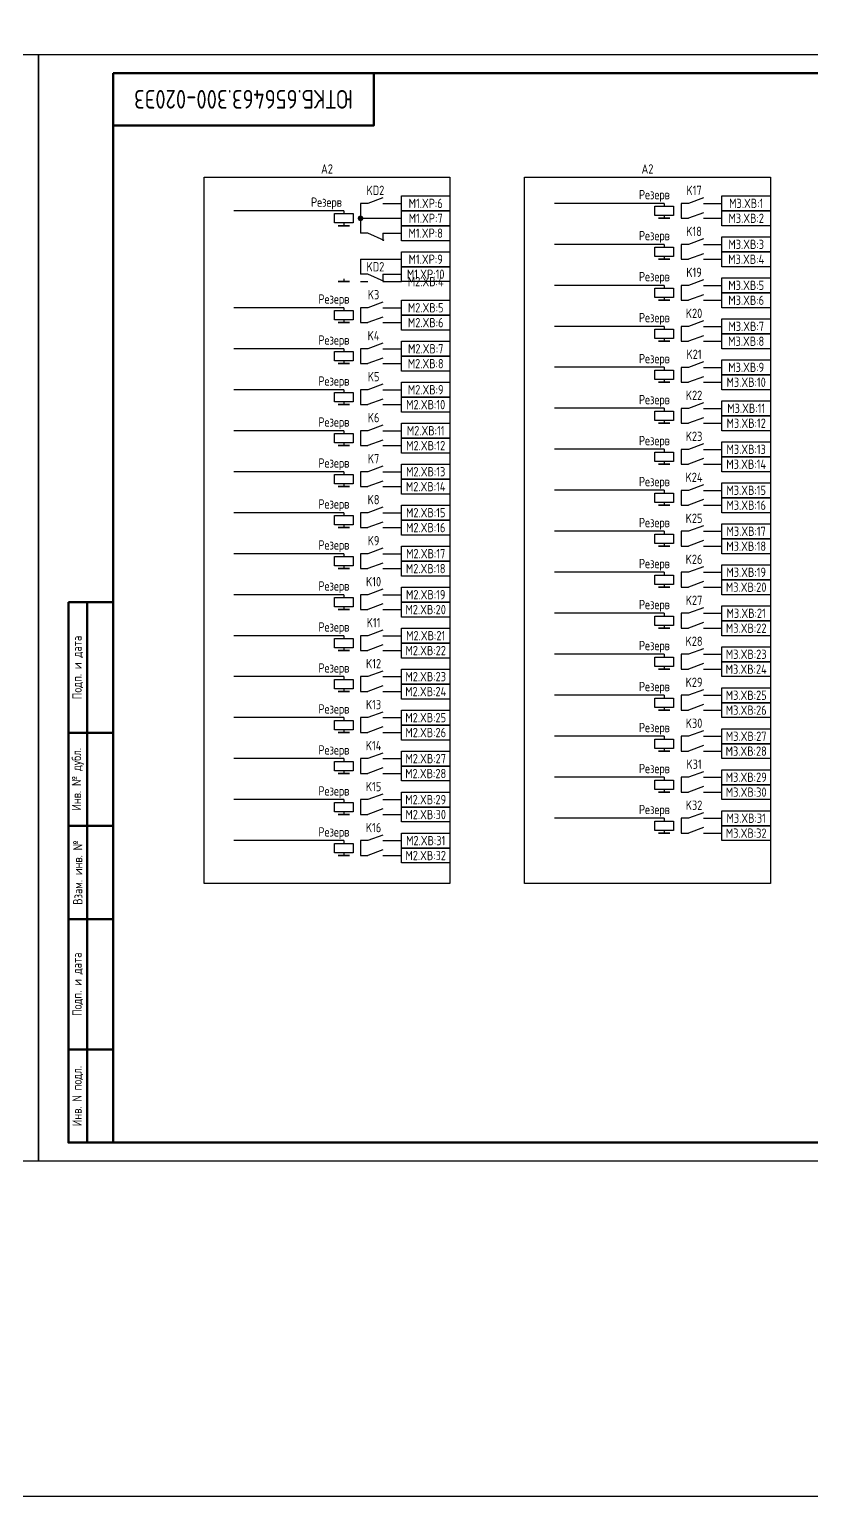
# Model space of a CAD drawing. Header units: millimetres. Extents: x -1117 to 5846, y -90 to 586.
# Drawn here: x 4197.5 to 4407.5, y -90 to 303.8 of the extents above; entities that cross this region are included whole.
import ezdxf

# ---------------------------------------------------------------- set-up
doc = ezdxf.new("R2010")
doc.units = ezdxf.units.MM
doc.styles.add('Gost_type_A', font='GOST_0.TTF')

# ---------------------------------------------------------------- blocks, each defined once
blk = doc.blocks.new('Формат_А3')
blk.add_lwpolyline([(-420, 297), (0, 297), (0, 0), (-420, 0)], close=True)
at = {"lineweight": 50}
blk.add_lwpolyline([(-400, 292), (-5, 292), (-5, 5), (-400, 5)], close=True, dxfattribs=at)
blk = doc.blocks.new('Штамп левый нижний')
at = {"lineweight": 50}
for points in [[(-12, 145), (-7, 145), (-7, 110), (-12, 110)], [(-7, 145), (0, 145), (0, 110), (-7, 110)], [(-12, 110), (-7, 110), (-7, 85), (-12, 85)], [(-7, 110), (0, 110), (0, 85), (-7, 85)], [(-12, 85), (-7, 85), (-7, 60), (-12, 60)], [(-7, 85), (0, 85), (0, 60), (-7, 60)], [(-12, 60), (-7, 60), (-7, 25), (-12, 25)], [(-7, 60), (0, 60), (0, 25), (-7, 25)], [(-12, 25), (-7, 25), (-7, 0), (-12, 0)], [(-7, 25), (0, 25), (0, 0), (-7, 0)]]:
    blk.add_lwpolyline(points, close=True, dxfattribs=at)
at = {"char_height": 2.5, "attachment_point": 5, "rotation": 90, "style": 'Gost_type_A'}
for s, insert, width in [('Подп. и дата', (-9.5, 127.5), 35), ('Инв. № дубл.', (-9.5, 97.5), 25), ('Взам. инв. №', (-9.5, 72.5), 25), ('Подп. и дата', (-9.5, 42.5), 35), ('Инв. N подл.', (-9.5, 12.5), 25)]:
    blk.add_mtext(s, dxfattribs=dict(at, insert=insert, width=width))
blk = doc.blocks.new('Штамп угловой верхний')
at = {"lineweight": 50}
blk.add_lwpolyline([(0, 0), (70, 0), (70, -14), (0, -14)], close=True, dxfattribs=at)
blk = doc.blocks.new('POINT')
at = {"const_width": 0.75}
blk.add_lwpolyline([(-0.375, 0, 1), (0.375, 0, 1)], format="xyb", close=True, dxfattribs=at)

msp = doc.modelspace()

# ---------------------------------------------------------------- linework, layer by layer
at = {"ltscale": 1.08}
for p, q in [((4288.4, 257.05), (4286.4, 257.05)), ((4286.4, 257.05), (4286.4, 249.05)), ((4292.4, 257.05), (4297.4, 257.05)), ((4374.43, 257.05), (4372.43, 257.05)), ((4372.43, 257.05), (4372.43, 253.05)), ((4378.43, 257.05), (4383.43, 257.05)), ((4286.4, 253.05), (4297.4, 253.05)), ((4372.43, 253.05), (4374.43, 253.05)), ((4378.43, 253.05), (4383.43, 253.05)), ((4288.4, 249.05), (4286.4, 249.05)), ((4292.4, 249.05), (4297.4, 249.05)), ((4374.43, 246.05), (4372.43, 246.05)), ((4372.43, 246.05), (4372.43, 242.05)), ((4378.43, 246.05), (4383.43, 246.05)), ((4286.4, 242.05), (4297.4, 242.05)), ((4372.43, 242.05), (4374.43, 242.05)), ((4378.43, 242.05), (4383.43, 242.05)), ((4288.4, 238.05), (4286.4, 238.05)), ((4292.4, 238.05), (4297.4, 238.05)), ((4286.4, 236.05), (4288.4, 236.05)), ((4292.4, 236.05), (4297.4, 236.05)), ((4374.43, 235.05), (4372.43, 235.05)), ((4372.43, 235.05), (4372.43, 231.05)), ((4378.43, 235.05), (4383.43, 235.05)), ((4288.4, 229.05), (4286.4, 229.05)), ((4286.4, 229.05), (4286.4, 225.05)), ((4292.4, 229.05), (4297.4, 229.05)), ((4372.43, 231.05), (4374.43, 231.05)), ((4378.43, 231.05), (4383.43, 231.05)), ((4286.4, 225.05), (4288.4, 225.05)), ((4292.4, 225.05), (4297.4, 225.05)), ((4374.43, 224.05), (4372.43, 224.05)), ((4372.43, 224.05), (4372.43, 220.05)), ((4378.43, 224.05), (4383.43, 224.05)), ((4288.4, 218.05), (4286.4, 218.05)), ((4286.4, 218.05), (4286.4, 214.05)), ((4292.4, 218.05), (4297.4, 218.05)), ((4372.43, 220.05), (4374.43, 220.05)), ((4378.43, 220.05), (4383.43, 220.05)), ((4286.4, 214.05), (4288.4, 214.05)), ((4292.4, 214.05), (4297.4, 214.05)), ((4374.43, 213.05), (4372.43, 213.05)), ((4372.43, 213.05), (4372.43, 209.05)), ((4378.43, 213.05), (4383.43, 213.05)), ((4372.43, 209.05), (4374.43, 209.05)), ((4378.43, 209.05), (4383.43, 209.05)), ((4288.4, 207.05), (4286.4, 207.05)), ((4286.4, 207.05), (4286.4, 203.05)), ((4292.4, 207.05), (4297.4, 207.05)), ((4286.4, 203.05), (4288.4, 203.05)), ((4292.4, 203.05), (4297.4, 203.05)), ((4374.43, 202.05), (4372.43, 202.05)), ((4372.43, 202.05), (4372.43, 198.05)), ((4378.43, 202.05), (4383.43, 202.05)), ((4372.43, 198.05), (4374.43, 198.05)), ((4378.43, 198.05), (4383.43, 198.05)), ((4288.4, 196.05), (4286.4, 196.05)), ((4286.4, 196.05), (4286.4, 192.05)), ((4292.4, 196.05), (4297.4, 196.05)), ((4286.4, 192.05), (4288.4, 192.05)), ((4292.4, 192.05), (4297.4, 192.05)), ((4374.43, 191.05), (4372.43, 191.05)), ((4372.43, 191.05), (4372.43, 187.05)), ((4378.43, 191.05), (4383.43, 191.05)), ((4372.43, 187.05), (4374.43, 187.05)), ((4378.43, 187.05), (4383.43, 187.05)), ((4288.4, 185.05), (4286.4, 185.05)), ((4286.4, 185.05), (4286.4, 181.05)), ((4292.4, 185.05), (4297.4, 185.05)), ((4286.4, 181.05), (4288.4, 181.05)), ((4292.4, 181.05), (4297.4, 181.05)), ((4374.43, 180.05), (4372.43, 180.05)), ((4372.43, 180.05), (4372.43, 176.05)), ((4378.43, 180.05), (4383.43, 180.05)), ((4288.4, 174.05), (4286.4, 174.05)), ((4286.4, 174.05), (4286.4, 170.05)), ((4292.4, 174.05), (4297.4, 174.05)), ((4372.43, 176.05), (4374.43, 176.05)), ((4378.43, 176.05), (4383.43, 176.05)), ((4286.4, 170.05), (4288.4, 170.05)), ((4292.4, 170.05), (4297.4, 170.05)), ((4374.43, 169.05), (4372.43, 169.05)), ((4372.43, 169.05), (4372.43, 165.05)), ((4378.43, 169.05), (4383.43, 169.05)), ((4288.4, 163.05), (4286.4, 163.05)), ((4286.4, 163.05), (4286.4, 159.05)), ((4292.4, 163.05), (4297.4, 163.05)), ((4372.43, 165.05), (4374.43, 165.05)), ((4378.43, 165.05), (4383.43, 165.05)), ((4286.4, 159.05), (4288.4, 159.05)), ((4292.4, 159.05), (4297.4, 159.05)), ((4374.43, 158.05), (4372.43, 158.05)), ((4372.43, 158.05), (4372.43, 154.05)), ((4378.43, 158.05), (4383.43, 158.05)), ((4372.43, 154.05), (4374.43, 154.05)), ((4378.43, 154.05), (4383.43, 154.05)), ((4288.4, 152.05), (4286.4, 152.05)), ((4286.4, 152.05), (4286.4, 148.05)), ((4292.4, 152.05), (4297.4, 152.05)), ((4286.4, 148.05), (4288.4, 148.05)), ((4292.4, 148.05), (4297.4, 148.05)), ((4374.43, 147.05), (4372.43, 147.05)), ((4372.43, 147.05), (4372.43, 143.05)), ((4378.43, 147.05), (4383.43, 147.05)), ((4372.43, 143.05), (4374.43, 143.05)), ((4378.43, 143.05), (4383.43, 143.05)), ((4288.4, 141.05), (4286.4, 141.05)), ((4286.4, 141.05), (4286.4, 137.05)), ((4292.4, 141.05), (4297.4, 141.05)), ((4286.4, 137.05), (4288.4, 137.05)), ((4292.4, 137.05), (4297.4, 137.05)), ((4374.43, 136.05), (4372.43, 136.05)), ((4372.43, 136.05), (4372.43, 132.05)), ((4378.43, 136.05), (4383.43, 136.05)), ((4288.4, 130.05), (4286.4, 130.05)), ((4286.4, 130.05), (4286.4, 126.05)), ((4292.4, 130.05), (4297.4, 130.05)), ((4372.43, 132.05), (4374.43, 132.05)), ((4378.43, 132.05), (4383.43, 132.05)), ((4286.4, 126.05), (4288.4, 126.05)), ((4292.4, 126.05), (4297.4, 126.05)), ((4374.43, 125.05), (4372.43, 125.05)), ((4372.43, 125.05), (4372.43, 121.05)), ((4378.43, 125.05), (4383.43, 125.05)), ((4288.4, 119.05), (4286.4, 119.05)), ((4286.4, 119.05), (4286.4, 115.05)), ((4292.4, 119.05), (4297.4, 119.05)), ((4372.43, 121.05), (4374.43, 121.05)), ((4378.43, 121.05), (4383.43, 121.05)), ((4286.4, 115.05), (4288.4, 115.05)), ((4292.4, 115.05), (4297.4, 115.05)), ((4374.43, 114.05), (4372.43, 114.05)), ((4372.43, 114.05), (4372.43, 110.05)), ((4378.43, 114.05), (4383.43, 114.05)), ((4288.4, 108.05), (4286.4, 108.05)), ((4286.4, 108.05), (4286.4, 104.05)), ((4292.4, 108.05), (4297.4, 108.05)), ((4372.43, 110.05), (4374.43, 110.05)), ((4378.43, 110.05), (4383.43, 110.05)), ((4286.4, 104.05), (4288.4, 104.05)), ((4292.4, 104.05), (4297.4, 104.05)), ((4374.43, 103.05), (4372.43, 103.05)), ((4372.43, 103.05), (4372.43, 99.05)), ((4378.43, 103.05), (4383.43, 103.05)), ((4372.43, 99.05), (4374.43, 99.05)), ((4378.43, 99.05), (4383.43, 99.05)), ((4288.4, 97.05), (4286.4, 97.05)), ((4286.4, 97.05), (4286.4, 93.05)), ((4292.4, 97.05), (4297.4, 97.05)), ((4286.4, 93.05), (4288.4, 93.05)), ((4292.4, 93.05), (4297.4, 93.05)), ((4374.43, 92.05), (4372.43, 92.05)), ((4372.43, 92.05), (4372.43, 88.05)), ((4378.43, 92.05), (4383.43, 92.05)), ((4372.43, 88.05), (4374.43, 88.05)), ((4378.43, 88.05), (4383.43, 88.05)), ((4288.4, 86.05), (4286.4, 86.05)), ((4286.4, 86.05), (4286.4, 82.05)), ((4292.4, 86.05), (4297.4, 86.05)), ((4286.4, 82.05), (4288.4, 82.05)), ((4292.4, 82.05), (4297.4, 82.05))]:
    msp.add_line(p, q, dxfattribs=at)
at = {"ltscale": 4.32}
for p, q in [((4292.4, 258.55), (4288.4, 257.05)), ((4378.43, 258.55), (4374.43, 257.05)), ((4378.43, 254.55), (4374.43, 253.05)), ((4292.79, 247.06), (4288.4, 249.05)), ((4378.43, 247.55), (4374.43, 246.05)), ((4378.43, 243.55), (4374.43, 242.05)), ((4292.79, 236.06), (4288.4, 238.05)), ((4378.43, 236.55), (4374.43, 235.05)), ((4378.43, 232.55), (4374.43, 231.05)), ((4292.4, 230.55), (4288.4, 229.05)), ((4292.4, 226.55), (4288.4, 225.05)), ((4378.43, 225.55), (4374.43, 224.05)), ((4378.43, 221.55), (4374.43, 220.05)), ((4292.4, 219.55), (4288.4, 218.05)), ((4292.4, 215.55), (4288.4, 214.05)), ((4378.43, 214.55), (4374.43, 213.05)), ((4378.43, 210.55), (4374.43, 209.05)), ((4292.4, 208.55), (4288.4, 207.05)), ((4292.4, 204.55), (4288.4, 203.05)), ((4378.43, 203.55), (4374.43, 202.05)), ((4292.4, 197.55), (4288.4, 196.05)), ((4378.43, 199.55), (4374.43, 198.05)), ((4292.4, 193.55), (4288.4, 192.05)), ((4378.43, 192.55), (4374.43, 191.05)), ((4292.4, 186.55), (4288.4, 185.05)), ((4378.43, 188.55), (4374.43, 187.05)), ((4292.4, 182.55), (4288.4, 181.05)), ((4378.43, 181.55), (4374.43, 180.05)), ((4378.43, 177.55), (4374.43, 176.05)), ((4292.4, 175.55), (4288.4, 174.05)), ((4292.4, 171.55), (4288.4, 170.05)), ((4378.43, 170.55), (4374.43, 169.05)), ((4378.43, 166.55), (4374.43, 165.05)), ((4292.4, 164.55), (4288.4, 163.05)), ((4292.4, 160.55), (4288.4, 159.05)), ((4378.43, 159.55), (4374.43, 158.05)), ((4378.43, 155.55), (4374.43, 154.05)), ((4292.4, 153.55), (4288.4, 152.05)), ((4292.4, 149.55), (4288.4, 148.05)), ((4378.43, 148.55), (4374.43, 147.05)), ((4292.4, 142.55), (4288.4, 141.05)), ((4378.43, 144.55), (4374.43, 143.05)), ((4292.4, 138.55), (4288.4, 137.05)), ((4378.43, 137.55), (4374.43, 136.05)), ((4292.4, 131.55), (4288.4, 130.05)), ((4378.43, 133.55), (4374.43, 132.05)), ((4292.4, 127.55), (4288.4, 126.05)), ((4378.43, 126.55), (4374.43, 125.05)), ((4378.43, 122.55), (4374.43, 121.05)), ((4292.4, 120.55), (4288.4, 119.05)), ((4292.4, 116.55), (4288.4, 115.05)), ((4378.43, 115.55), (4374.43, 114.05)), ((4378.43, 111.55), (4374.43, 110.05)), ((4292.4, 109.55), (4288.4, 108.05)), ((4292.4, 105.55), (4288.4, 104.05)), ((4378.43, 104.55), (4374.43, 103.05)), ((4292.4, 98.55), (4288.4, 97.05)), ((4378.43, 100.55), (4374.43, 99.05)), ((4292.4, 94.55), (4288.4, 93.05)), ((4378.43, 93.55), (4374.43, 92.05)), ((4292.4, 87.55), (4288.4, 86.05)), ((4378.43, 89.55), (4374.43, 88.05)), ((4292.4, 83.55), (4288.4, 82.05))]:
    msp.add_line(p, q, dxfattribs=at)
for p, q in [((4367.93, 257.06), (4338.43, 257.06)), ((4367.93, 257.06), (4367.93, 256.3)), ((4281.9, 255.06), (4252.4, 255.06)), ((4281.9, 255.06), (4281.9, 254.3)), ((4367.93, 253.8), (4367.93, 253.05)), ((4281.9, 251.8), (4281.9, 251.05)), ((4292.4, 249.05), (4292.4, 247.05)), ((4367.93, 246.06), (4338.43, 246.06)), ((4367.93, 246.06), (4367.93, 245.3)), ((4286.4, 242.05), (4286.4, 238.05)), ((4367.93, 242.8), (4367.93, 242.05)), ((4281.9, 236.8), (4281.9, 236.05)), ((4292.4, 238.05), (4292.4, 236.05)), ((4367.93, 235.06), (4338.43, 235.06)), ((4367.93, 235.06), (4367.93, 234.3)), ((4281.9, 229.05), (4252.4, 229.05)), ((4281.9, 229.05), (4281.9, 228.3)), ((4367.93, 231.8), (4367.93, 231.05)), ((4281.9, 225.8), (4281.9, 225.05)), ((4367.93, 224.06), (4338.43, 224.06)), ((4367.93, 224.06), (4367.93, 223.3)), ((4367.93, 220.8), (4367.93, 220.05)), ((4281.9, 218.05), (4252.4, 218.05)), ((4281.9, 218.05), (4281.9, 217.3)), ((4281.9, 214.8), (4281.9, 214.05)), ((4367.93, 213.06), (4338.43, 213.06)), ((4367.93, 213.06), (4367.93, 212.3)), ((4367.93, 209.8), (4367.93, 209.05)), ((4281.9, 207.05), (4252.4, 207.05)), ((4281.9, 207.05), (4281.9, 206.3)), ((4281.9, 203.8), (4281.9, 203.05)), ((4367.93, 202.06), (4338.43, 202.06)), ((4367.93, 202.06), (4367.93, 201.3)), ((4367.93, 198.8), (4367.93, 198.05)), ((4281.9, 196.05), (4252.4, 196.05)), ((4281.9, 196.05), (4281.9, 195.3)), ((4281.9, 192.8), (4281.9, 192.05)), ((4367.93, 191.06), (4338.43, 191.06)), ((4367.93, 191.06), (4367.93, 190.3)), ((4367.93, 187.8), (4367.93, 187.05)), ((4281.9, 185.05), (4252.4, 185.05)), ((4281.9, 185.05), (4281.9, 184.3)), ((4281.9, 181.8), (4281.9, 181.05)), ((4367.93, 180.06), (4338.43, 180.06)), ((4367.93, 180.06), (4367.93, 179.3)), ((4281.9, 174.05), (4252.4, 174.05)), ((4281.9, 174.05), (4281.9, 173.3)), ((4367.93, 176.8), (4367.93, 176.05)), ((4281.9, 170.8), (4281.9, 170.05)), ((4367.93, 169.06), (4338.43, 169.06)), ((4367.93, 169.06), (4367.93, 168.3)), ((4367.93, 165.8), (4367.93, 165.05)), ((4281.9, 163.05), (4252.4, 163.05)), ((4281.9, 163.05), (4281.9, 162.3)), ((4281.9, 159.8), (4281.9, 159.05)), ((4367.93, 158.06), (4338.43, 158.06)), ((4367.93, 158.06), (4367.93, 157.3)), ((4367.93, 154.8), (4367.93, 154.05)), ((4281.9, 152.05), (4252.4, 152.05)), ((4281.9, 152.05), (4281.9, 151.3)), ((4281.9, 148.8), (4281.9, 148.05)), ((4367.93, 147.06), (4338.43, 147.06)), ((4367.93, 147.06), (4367.93, 146.3)), ((4367.93, 143.8), (4367.93, 143.05)), ((4281.9, 141.05), (4252.4, 141.05)), ((4281.9, 141.05), (4281.9, 140.3)), ((4281.9, 137.8), (4281.9, 137.05)), ((4367.93, 136.06), (4338.43, 136.06)), ((4367.93, 136.06), (4367.93, 135.3)), ((4281.9, 130.05), (4252.4, 130.05)), ((4281.9, 130.05), (4281.9, 129.3)), ((4367.93, 132.8), (4367.93, 132.05)), ((4281.9, 126.8), (4281.9, 126.05)), ((4367.93, 125.06), (4338.43, 125.06)), ((4367.93, 125.06), (4367.93, 124.3)), ((4281.9, 119.05), (4252.4, 119.05)), ((4281.9, 119.05), (4281.9, 118.3)), ((4367.93, 121.8), (4367.93, 121.05)), ((4281.9, 115.8), (4281.9, 115.05)), ((4367.93, 114.06), (4338.43, 114.06)), ((4367.93, 114.06), (4367.93, 113.3)), ((4367.93, 110.8), (4367.93, 110.05)), ((4281.9, 108.05), (4252.4, 108.05)), ((4281.9, 108.05), (4281.9, 107.3)), ((4281.9, 104.8), (4281.9, 104.05)), ((4367.93, 103.06), (4338.43, 103.06)), ((4367.93, 103.06), (4367.93, 102.3)), ((4367.93, 99.8), (4367.93, 99.05)), ((4281.9, 97.05), (4252.4, 97.05)), ((4281.9, 97.05), (4281.9, 96.3)), ((4281.9, 93.8), (4281.9, 93.05)), ((4367.93, 92.06), (4338.43, 92.06)), ((4367.93, 92.06), (4367.93, 91.3)), ((4367.93, 88.8), (4367.93, 88.05)), ((4281.9, 86.05), (4252.4, 86.05)), ((4281.9, 86.05), (4281.9, 85.3)), ((4281.9, 82.8), (4281.9, 82.05))]:
    msp.add_line(p, q)
for points in [[(-1117.42, 586), (5845.64, 586), (5845.64, -90), (-1117.42, -90)], [(4244.4, 264.05), (4310.4, 264.05), (4310.4, 74.53), (4244.4, 74.53)], [(4330.43, 264.05), (4396.43, 264.05), (4396.43, 74.53), (4330.43, 74.53)], [(4297.4, 259.05), (4310.4, 259.05), (4310.4, 255.05), (4297.4, 255.05)], [(4370.43, 256.3), (4370.43, 253.8), (4365.43, 253.8), (4365.43, 256.3)], [(4383.43, 259.05), (4396.43, 259.05), (4396.43, 255.05), (4383.43, 255.05)], [(4284.4, 254.3), (4284.4, 251.8), (4279.4, 251.8), (4279.4, 254.3)], [(4297.4, 255.05), (4310.4, 255.05), (4310.4, 251.05), (4297.4, 251.05)], [(4369.43, 253.05), (4366.43, 253.05)], [(4383.43, 255.05), (4396.43, 255.05), (4396.43, 251.05), (4383.43, 251.05)], [(4283.4, 251.05), (4280.4, 251.05)], [(4297.4, 251.05), (4310.4, 251.05), (4310.4, 247.05), (4297.4, 247.05)], [(4370.43, 245.3), (4370.43, 242.8), (4365.43, 242.8), (4365.43, 245.3)], [(4383.43, 248.05), (4396.43, 248.05), (4396.43, 244.05), (4383.43, 244.05)], [(4297.4, 244.05), (4310.4, 244.05), (4310.4, 240.05), (4297.4, 240.05)], [(4369.43, 242.05), (4366.43, 242.05)], [(4383.43, 244.05), (4396.43, 244.05), (4396.43, 240.05), (4383.43, 240.05)], [(4297.4, 240.05), (4310.4, 240.05), (4310.4, 236.05), (4297.4, 236.05)], [(4383.43, 237.05), (4396.43, 237.05), (4396.43, 233.05), (4383.43, 233.05)], [(4283.4, 236.05), (4280.4, 236.05)], [(4370.43, 234.3), (4370.43, 231.8), (4365.43, 231.8), (4365.43, 234.3)], [(4383.43, 233.05), (4396.43, 233.05), (4396.43, 229.05), (4383.43, 229.05)], [(4297.4, 231.05), (4310.4, 231.05), (4310.4, 227.05), (4297.4, 227.05)], [(4297.4, 231.05), (4310.4, 231.05), (4310.4, 227.05), (4297.4, 227.05)], [(4369.43, 231.05), (4366.43, 231.05)], [(4284.4, 228.3), (4284.4, 225.8), (4279.4, 225.8), (4279.4, 228.3)], [(4283.4, 225.05), (4280.4, 225.05)], [(4297.4, 227.05), (4310.4, 227.05), (4310.4, 223.05), (4297.4, 223.05)], [(4383.43, 226.05), (4396.43, 226.05), (4396.43, 222.05), (4383.43, 222.05)], [(4370.43, 223.3), (4370.43, 220.8), (4365.43, 220.8), (4365.43, 223.3)], [(4383.43, 222.05), (4396.43, 222.05), (4396.43, 218.05), (4383.43, 218.05)], [(4284.4, 217.3), (4284.4, 214.8), (4279.4, 214.8), (4279.4, 217.3)], [(4297.4, 220.05), (4310.4, 220.05), (4310.4, 216.05), (4297.4, 216.05)], [(4369.43, 220.05), (4366.43, 220.05)], [(4283.4, 214.05), (4280.4, 214.05)], [(4297.4, 216.05), (4310.4, 216.05), (4310.4, 212.05), (4297.4, 212.05)], [(4383.43, 215.05), (4396.43, 215.05), (4396.43, 211.05), (4383.43, 211.05)], [(4297.4, 209.05), (4310.4, 209.05), (4310.4, 205.05), (4297.4, 205.05)], [(4370.43, 212.3), (4370.43, 209.8), (4365.43, 209.8), (4365.43, 212.3)], [(4369.43, 209.05), (4366.43, 209.05)], [(4383.43, 211.05), (4396.43, 211.05), (4396.43, 207.05), (4383.43, 207.05)], [(4284.4, 206.3), (4284.4, 203.8), (4279.4, 203.8), (4279.4, 206.3)], [(4297.4, 205.05), (4310.4, 205.05), (4310.4, 201.05), (4297.4, 201.05)], [(4283.4, 203.05), (4280.4, 203.05)], [(4370.43, 201.3), (4370.43, 198.8), (4365.43, 198.8), (4365.43, 201.3)], [(4383.43, 204.05), (4396.43, 204.05), (4396.43, 200.05), (4383.43, 200.05)], [(4297.4, 198.05), (4310.4, 198.05), (4310.4, 194.05), (4297.4, 194.05)], [(4369.43, 198.05), (4366.43, 198.05)], [(4383.43, 200.05), (4396.43, 200.05), (4396.43, 196.05), (4383.43, 196.05)], [(4284.4, 195.3), (4284.4, 192.8), (4279.4, 192.8), (4279.4, 195.3)], [(4297.4, 194.05), (4310.4, 194.05), (4310.4, 190.05), (4297.4, 190.05)], [(4383.43, 193.05), (4396.43, 193.05), (4396.43, 189.05), (4383.43, 189.05)], [(4283.4, 192.05), (4280.4, 192.05)], [(4370.43, 190.3), (4370.43, 187.8), (4365.43, 187.8), (4365.43, 190.3)], [(4383.43, 189.05), (4396.43, 189.05), (4396.43, 185.05), (4383.43, 185.05)], [(4297.4, 187.05), (4310.4, 187.05), (4310.4, 183.05), (4297.4, 183.05)], [(4369.43, 187.05), (4366.43, 187.05)], [(4284.4, 184.3), (4284.4, 181.8), (4279.4, 181.8), (4279.4, 184.3)], [(4297.4, 183.05), (4310.4, 183.05), (4310.4, 179.05), (4297.4, 179.05)], [(4383.43, 182.05), (4396.43, 182.05), (4396.43, 178.05), (4383.43, 178.05)], [(4283.4, 181.05), (4280.4, 181.05)], [(4370.43, 179.3), (4370.43, 176.8), (4365.43, 176.8), (4365.43, 179.3)], [(4383.43, 178.05), (4396.43, 178.05), (4396.43, 174.05), (4383.43, 174.05)], [(4284.4, 173.3), (4284.4, 170.8), (4279.4, 170.8), (4279.4, 173.3)], [(4297.4, 176.05), (4310.4, 176.05), (4310.4, 172.05), (4297.4, 172.05)], [(4369.43, 176.05), (4366.43, 176.05)], [(4283.4, 170.05), (4280.4, 170.05)], [(4297.4, 172.05), (4310.4, 172.05), (4310.4, 168.05), (4297.4, 168.05)], [(4383.43, 171.05), (4396.43, 171.05), (4396.43, 167.05), (4383.43, 167.05)], [(4370.43, 168.3), (4370.43, 165.8), (4365.43, 165.8), (4365.43, 168.3)], [(4383.43, 167.05), (4396.43, 167.05), (4396.43, 163.05), (4383.43, 163.05)], [(4284.4, 162.3), (4284.4, 159.8), (4279.4, 159.8), (4279.4, 162.3)], [(4297.4, 165.05), (4310.4, 165.05), (4310.4, 161.05), (4297.4, 161.05)], [(4369.43, 165.05), (4366.43, 165.05)], [(4283.4, 159.05), (4280.4, 159.05)], [(4297.4, 161.05), (4310.4, 161.05), (4310.4, 157.05), (4297.4, 157.05)], [(4383.43, 160.05), (4396.43, 160.05), (4396.43, 156.05), (4383.43, 156.05)], [(4297.4, 154.05), (4310.4, 154.05), (4310.4, 150.05), (4297.4, 150.05)], [(4370.43, 157.3), (4370.43, 154.8), (4365.43, 154.8), (4365.43, 157.3)], [(4369.43, 154.05), (4366.43, 154.05)], [(4383.43, 156.05), (4396.43, 156.05), (4396.43, 152.05), (4383.43, 152.05)], [(4284.4, 151.3), (4284.4, 148.8), (4279.4, 148.8), (4279.4, 151.3)], [(4297.4, 150.05), (4310.4, 150.05), (4310.4, 146.05), (4297.4, 146.05)], [(4283.4, 148.05), (4280.4, 148.05)], [(4370.43, 146.3), (4370.43, 143.8), (4365.43, 143.8), (4365.43, 146.3)], [(4383.43, 149.05), (4396.43, 149.05), (4396.43, 145.05), (4383.43, 145.05)], [(4297.4, 143.05), (4310.4, 143.05), (4310.4, 139.05), (4297.4, 139.05)], [(4369.43, 143.05), (4366.43, 143.05)], [(4383.43, 145.05), (4396.43, 145.05), (4396.43, 141.05), (4383.43, 141.05)], [(4284.4, 140.3), (4284.4, 137.8), (4279.4, 137.8), (4279.4, 140.3)], [(4297.4, 139.05), (4310.4, 139.05), (4310.4, 135.05), (4297.4, 135.05)], [(4383.43, 138.05), (4396.43, 138.05), (4396.43, 134.05), (4383.43, 134.05)], [(4283.4, 137.05), (4280.4, 137.05)], [(4370.43, 135.3), (4370.43, 132.8), (4365.43, 132.8), (4365.43, 135.3)], [(4383.43, 134.05), (4396.43, 134.05), (4396.43, 130.05), (4383.43, 130.05)], [(4297.4, 132.05), (4310.4, 132.05), (4310.4, 128.05), (4297.4, 128.05)], [(4369.43, 132.05), (4366.43, 132.05)], [(4284.4, 129.3), (4284.4, 126.8), (4279.4, 126.8), (4279.4, 129.3)], [(4283.4, 126.05), (4280.4, 126.05)], [(4297.4, 128.05), (4310.4, 128.05), (4310.4, 124.05), (4297.4, 124.05)], [(4383.43, 127.05), (4396.43, 127.05), (4396.43, 123.05), (4383.43, 123.05)], [(4370.43, 124.3), (4370.43, 121.8), (4365.43, 121.8), (4365.43, 124.3)], [(4383.43, 123.05), (4396.43, 123.05), (4396.43, 119.05), (4383.43, 119.05)], [(4284.4, 118.3), (4284.4, 115.8), (4279.4, 115.8), (4279.4, 118.3)], [(4297.4, 121.05), (4310.4, 121.05), (4310.4, 117.05), (4297.4, 117.05)], [(4369.43, 121.05), (4366.43, 121.05)], [(4283.4, 115.05), (4280.4, 115.05)], [(4297.4, 117.05), (4310.4, 117.05), (4310.4, 113.05), (4297.4, 113.05)], [(4383.43, 116.05), (4396.43, 116.05), (4396.43, 112.05), (4383.43, 112.05)], [(4370.43, 113.3), (4370.43, 110.8), (4365.43, 110.8), (4365.43, 113.3)], [(4383.43, 112.05), (4396.43, 112.05), (4396.43, 108.05), (4383.43, 108.05)], [(4284.4, 107.3), (4284.4, 104.8), (4279.4, 104.8), (4279.4, 107.3)], [(4297.4, 110.05), (4310.4, 110.05), (4310.4, 106.05), (4297.4, 106.05)], [(4369.43, 110.05), (4366.43, 110.05)], [(4283.4, 104.05), (4280.4, 104.05)], [(4297.4, 106.05), (4310.4, 106.05), (4310.4, 102.05), (4297.4, 102.05)], [(4383.43, 105.05), (4396.43, 105.05), (4396.43, 101.05), (4383.43, 101.05)], [(4297.4, 99.05), (4310.4, 99.05), (4310.4, 95.05), (4297.4, 95.05)], [(4370.43, 102.3), (4370.43, 99.8), (4365.43, 99.8), (4365.43, 102.3)], [(4369.43, 99.05), (4366.43, 99.05)], [(4383.43, 101.05), (4396.43, 101.05), (4396.43, 97.05), (4383.43, 97.05)], [(4284.4, 96.3), (4284.4, 93.8), (4279.4, 93.8), (4279.4, 96.3)], [(4297.4, 95.05), (4310.4, 95.05), (4310.4, 91.05), (4297.4, 91.05)], [(4283.4, 93.05), (4280.4, 93.05)], [(4370.43, 91.3), (4370.43, 88.8), (4365.43, 88.8), (4365.43, 91.3)], [(4383.43, 94.05), (4396.43, 94.05), (4396.43, 90.05), (4383.43, 90.05)], [(4297.4, 88.05), (4310.4, 88.05), (4310.4, 84.05), (4297.4, 84.05)], [(4369.43, 88.05), (4366.43, 88.05)], [(4383.43, 90.05), (4396.43, 90.05), (4396.43, 86.05), (4383.43, 86.05)], [(4284.4, 85.3), (4284.4, 82.8), (4279.4, 82.8), (4279.4, 85.3)], [(4297.4, 84.05), (4310.4, 84.05), (4310.4, 80.05), (4297.4, 80.05)], [(4283.4, 82.05), (4280.4, 82.05)]]:
    msp.add_lwpolyline(points, close=True)

# ---------------------------------------------------------------- block references
at = {"color": 1}
for name, p in [('Формат_А3', (4200, 0)), ('Формат_А3', (4620, 0)), ('Штамп левый нижний', (4220, 5))]:
    msp.add_blockref(name, p, dxfattribs=at)
for name, p in [('Штамп угловой верхний', (4220, 292)), ('POINT', (4286.4, 253.05))]:
    msp.add_blockref(name, p)

# ---------------------------------------------------------------- texts
at = {"insert": (4255, 285), "char_height": 5, "width": 70, "attachment_point": 5, "rotation": 180, "style": 'Gost_type_A'}
msp.add_mtext('ЮТКБ.656463.300-020Э3', dxfattribs=at)
at = {"char_height": 2.5, "style": 'Gost_type_A'}
for s, insert, width, attachment_point, line_spacing_factor in [('A2', (4277.4, 265.05), 66, 8, 0.9), ('A2', (4363.43, 265.05), 66, 8, 0.9), ('Резерв', (4281.4, 257.05), 37, 6, 0.8)]:
    msp.add_mtext(s, dxfattribs=dict(at, insert=insert, width=width, attachment_point=attachment_point, line_spacing_factor=line_spacing_factor))
for s, insert, width, attachment_point in [('KD2', (4290.4, 260.55), 8, 5), ('Резерв', (4369.43, 259.06), 31.0015, 6), ('K17', (4375.93, 260.55), 5, 5), ('M1.XP:6', (4303.9, 257.06), 13, 5), ('M3.XВ:1', (4389.93, 257.06), 13, 5), ('M1.XP:7', (4303.9, 253.06), 13, 5), ('M3.XВ:2', (4389.93, 253.06), 13, 5), ('M1.XP:8', (4303.9, 249.06), 13, 5), ('Резерв', (4369.43, 248.06), 31.0015, 6), ('K18', (4375.93, 249.55), 5, 5), ('M3.XВ:3', (4389.93, 246.06), 13, 5), ('KD2', (4290.4, 240.05), 8, 5), ('M1.XP:9', (4303.9, 242.06), 13, 5), ('M3.XВ:4', (4389.93, 242.06), 13, 5), ('M1.XP:10', (4303.9, 238.06), 13, 5), ('M2.XВ:4', (4303.9, 236.05), 13, 5), ('Резерв', (4369.43, 237.06), 31.0015, 6), ('K19', (4375.93, 238.55), 5, 5), ('M3.XВ:5', (4389.93, 235.06), 13, 5), ('Резерв', (4283.4, 231.05), 31.0015, 6), ('K3', (4289.9, 232.55), 5, 5), ('M2.XВ:5', (4303.9, 229.05), 13, 5), ('K20', (4375.93, 227.55), 5, 5), ('M3.XВ:6', (4389.93, 231.06), 13, 5), ('M2.XВ:6', (4303.9, 225.05), 13, 5), ('Резерв', (4369.43, 226.06), 31.0015, 6), ('M3.XВ:7', (4389.93, 224.06), 13, 5), ('Резерв', (4283.4, 220.05), 31.0015, 6), ('K4', (4289.9, 221.55), 5, 5), ('M3.XВ:8', (4389.93, 220.06), 13, 5), ('M2.XВ:7', (4303.9, 218.05), 13, 5), ('Резерв', (4369.43, 215.06), 31.0015, 6), ('K21', (4375.93, 216.55), 5, 5), ('M2.XВ:8', (4303.9, 214.05), 13, 5), ('M3.XВ:9', (4389.93, 213.06), 13, 5), ('Резерв', (4283.4, 209.05), 31.0015, 6), ('K5', (4289.9, 210.55), 5, 5), ('M3.XВ:10', (4389.93, 209.06), 13, 5), ('M2.XВ:9', (4303.9, 207.05), 13, 5), ('Резерв', (4369.43, 204.06), 31.0015, 6), ('K22', (4375.93, 205.55), 5, 5), ('M2.XВ:10', (4303.9, 203.05), 13, 5), ('M3.XВ:11', (4389.93, 202.06), 13, 5), ('Резерв', (4283.4, 198.05), 31.0015, 6), ('K6', (4289.9, 199.55), 5, 5), ('M2.XВ:11', (4303.9, 196.05), 13, 5), ('M3.XВ:12', (4389.93, 198.06), 13, 5), ('M2.XВ:12', (4303.9, 192.05), 13, 5), ('Резерв', (4369.43, 193.06), 31.0015, 6), ('K23', (4375.93, 194.55), 5, 5), ('K7', (4289.9, 188.55), 5, 5), ('M3.XВ:13', (4389.93, 191.06), 13, 5), ('Резерв', (4283.4, 187.05), 31.0015, 6), ('M2.XВ:13', (4303.9, 185.05), 13, 5), ('M3.XВ:14', (4389.93, 187.06), 13, 5), ('M2.XВ:14', (4303.9, 181.05), 13, 5), ('Резерв', (4369.43, 182.06), 31.0015, 6), ('K24', (4375.93, 183.55), 5, 5), ('M3.XВ:15', (4389.93, 180.06), 13, 5), ('Резерв', (4283.4, 176.05), 31.0015, 6), ('K8', (4289.9, 177.55), 5, 5), ('M3.XВ:16', (4389.93, 176.06), 13, 5), ('M2.XВ:15', (4303.9, 174.05), 13, 5), ('K25', (4375.93, 172.55), 5, 5), ('M2.XВ:16', (4303.9, 170.05), 13, 5), ('Резерв', (4369.43, 171.06), 31.0015, 6), ('M3.XВ:17', (4389.93, 169.06), 13, 5), ('Резерв', (4283.4, 165.05), 31.0015, 6), ('K9', (4289.9, 166.55), 5, 5), ('M3.XВ:18', (4389.93, 165.06), 13, 5), ('M2.XВ:17', (4303.9, 163.05), 13, 5), ('Резерв', (4369.43, 160.06), 31.0015, 6), ('K26', (4375.93, 161.55), 5, 5), ('M2.XВ:18', (4303.9, 159.05), 13, 5), ('M3.XВ:19', (4389.93, 158.06), 13, 5), ('Резерв', (4283.4, 154.05), 31.0015, 6), ('K10', (4289.9, 155.55), 5, 5), ('M3.XВ:20', (4389.93, 154.06), 13, 5), ('M2.XВ:19', (4303.9, 152.05), 13, 5), ('Резерв', (4369.43, 149.06), 31.0015, 6), ('K27', (4375.93, 150.55), 5, 5), ('K11', (4289.9, 144.55), 5, 5), ('M2.XВ:20', (4303.9, 148.05), 13, 5), ('M3.XВ:21', (4389.93, 147.06), 13, 5), ('Резерв', (4283.4, 143.05), 31.0015, 6), ('M2.XВ:21', (4303.9, 141.05), 13, 5), ('M3.XВ:22', (4389.93, 143.06), 13, 5), ('M2.XВ:22', (4303.9, 137.05), 13, 5), ('Резерв', (4369.43, 138.06), 31.0015, 6), ('K28', (4375.93, 139.55), 5, 5), ('K12', (4289.9, 133.55), 5, 5), ('M3.XВ:23', (4389.93, 136.06), 13, 5), ('Резерв', (4283.4, 132.05), 31.0015, 6), ('M2.XВ:23', (4303.9, 130.05), 13, 5), ('M3.XВ:24', (4389.93, 132.06), 13, 5), ('M2.XВ:24', (4303.9, 126.05), 13, 5), ('Резерв', (4369.43, 127.06), 31.0015, 6), ('K29', (4375.93, 128.55), 5, 5), ('M3.XВ:25', (4389.93, 125.06), 13, 5), ('Резерв', (4283.4, 121.05), 31.0015, 6), ('K13', (4289.9, 122.55), 5, 5), ('M3.XВ:26', (4389.93, 121.06), 13, 5), ('M2.XВ:25', (4303.9, 119.05), 13, 5), ('K30', (4375.93, 117.55), 5, 5), ('M2.XВ:26', (4303.9, 115.05), 13, 5), ('Резерв', (4369.43, 116.06), 31.0015, 6), ('M3.XВ:27', (4389.93, 114.06), 13, 5), ('Резерв', (4283.4, 110.05), 31.0015, 6), ('K14', (4289.9, 111.55), 5, 5), ('M3.XВ:28', (4389.93, 110.06), 13, 5), ('M2.XВ:27', (4303.9, 108.05), 13, 5), ('Резерв', (4369.43, 105.06), 31.0015, 6), ('K31', (4375.93, 106.55), 5, 5), ('M2.XВ:28', (4303.9, 104.05), 13, 5), ('M3.XВ:29', (4389.93, 103.06), 13, 5), ('Резерв', (4283.4, 99.05), 31.0015, 6), ('K15', (4289.9, 100.55), 5, 5), ('M3.XВ:30', (4389.93, 99.06), 13, 5), ('M2.XВ:29', (4303.9, 97.05), 13, 5), ('Резерв', (4369.43, 94.06), 31.0015, 6), ('K32', (4375.93, 95.55), 5, 5), ('K16', (4289.9, 89.55), 5, 5), ('M2.XВ:30', (4303.9, 93.05), 13, 5), ('M3.XВ:31', (4389.93, 92.06), 13, 5), ('Резерв', (4283.4, 88.05), 31.0015, 6), ('M2.XВ:31', (4303.9, 86.05), 13, 5), ('M3.XВ:32', (4389.93, 88.06), 13, 5), ('M2.XВ:32', (4303.9, 82.05), 13, 5)]:
    msp.add_mtext(s, dxfattribs=dict(at, insert=insert, width=width, attachment_point=attachment_point))

doc.saveas('drawing.dxf')
